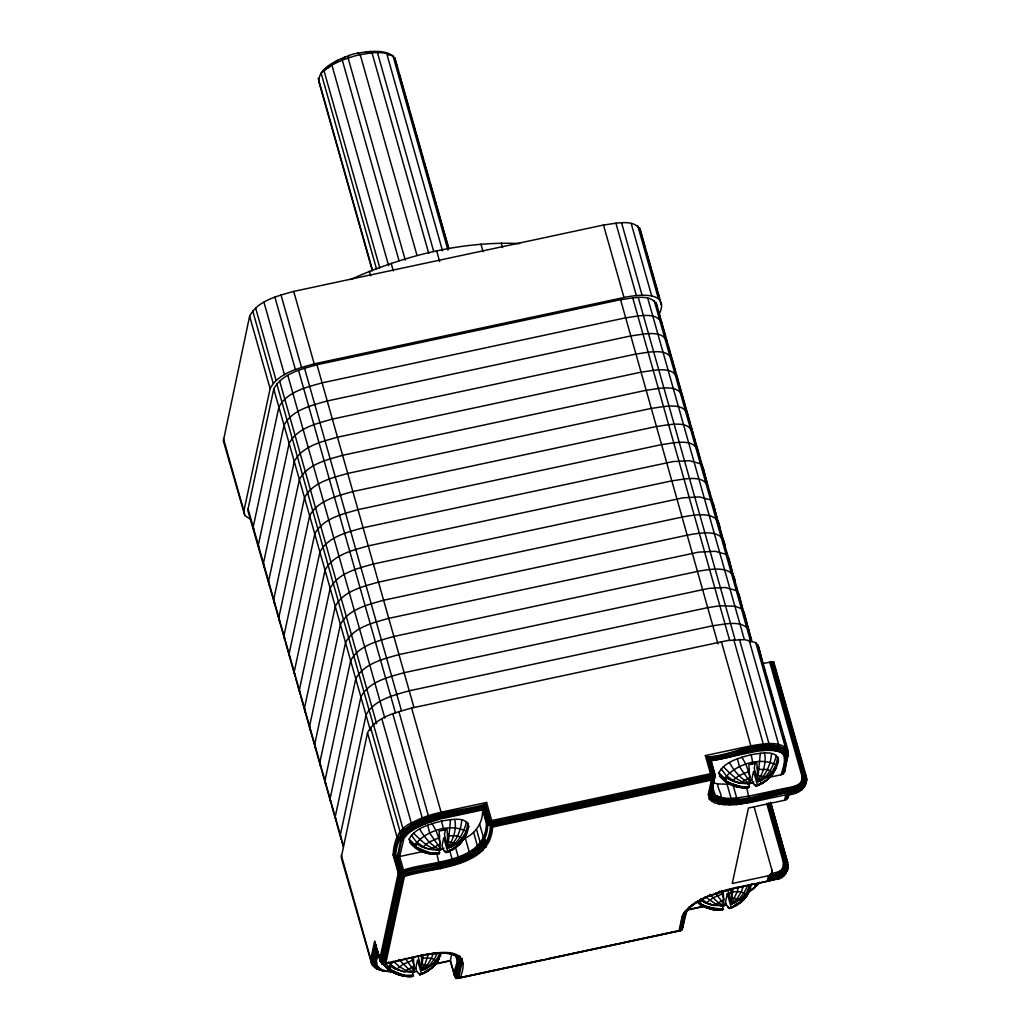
<?xml version="1.0" encoding="UTF-8"?>
<svg xmlns="http://www.w3.org/2000/svg" width="1030" height="1030" viewBox="0 0 1030 1030"><rect width="100%" height="100%" fill="white"/><g stroke="black" fill="none" stroke-linecap="round" stroke-linejoin="round"><path stroke-width="1.5" d="M640.712 232.368C637.428 217.369 614.498 223.819 603.49 225.029L293.717 291.4C277.894 295.906 257.822 300.412 249.621 316.171L223.356 440.904L244.818 515.502L249.633 518.734M659.2 314.24C670.903 290.177 636.501 294.786 624 297.49L314.214 363.86C298.404 368.367 278.332 372.873 270.118 388.632L243.891 510.957L244.818 515.502M657.037 306.889C653.831 292.185 631.351 298.507 620.562 299.691L316.983 364.749C301.481 369.152 281.808 373.568 273.761 389.018L248.063 508.897L248.024 511.253L269.474 585.8L268.572 581.358L294.271 461.479C302.318 446.029 321.991 441.613 337.492 437.209L641.072 372.152C651.848 370.967 674.328 364.646 677.547 379.349L676.259 374.817M395.649 61.646C392.675 46.736 364.543 51.835 353.187 54.024C341.046 58.465 316.828 67.079 319.081 82.555L372.358 270.851M762.934 664.324L758.647 646.608L755.737 642.669L744.626 639.617L727.708 640.506L411.614 708.048C395.79 712.541 375.718 717.047 367.504 732.806L341.239 857.552L371.688 963.835C375.422 970.595 384.435 971.496 391.4 971.612L383.739 970.839M378.448 955.492C371.882 966.732 382.632 972.05 392.224 971.161M445.823 851.141L446.119 852.557L447.599 851.244L443.763 837.686L441.999 845.913L442.861 848.965L446.119 852.557C457.706 848.875 466.745 838.446 468.714 826.408C466.32 815.412 449.505 820.138 441.445 821.026C429.845 824.322 415.142 827.618 409.116 839.18C412.18 850.407 428.145 855.299 438.947 853.999L439.604 852.956L438.754 849.943M462.29 958.415L461.492 959.406L459.007 958.904L456.277 955.467C460.526 962.625 450.033 971.921 456.2 978.384L460.294 977.637C479.491 929.163 394.542 965.947 381.769 963.707L379.735 959.458L398.25 873.054L393.125 854.939C393.769 841.806 398.301 828.352 411.331 823.073C420.626 817.962 430.746 814.498 441.085 812.207L486.585 802.46L491.709 820.575L489.07 825.069L492.585 827.013L711.357 780.135L714.202 777.534L714.923 774.56L712.219 787.139M672.423 361.234C669.204 346.531 646.724 352.852 635.948 354.037L332.368 419.094C316.854 423.497 297.194 427.914 289.147 443.364L263.448 563.243L264.35 567.697M687.795 415.579C684.577 400.876 662.11 407.198 651.321 408.382L347.741 473.427C332.239 477.843 312.566 482.259 304.52 497.709L278.821 617.588L279.722 622.03M698.044 451.81C694.838 437.106 672.358 443.428 661.569 444.612L357.989 509.657C342.488 514.073 322.815 518.489 314.768 533.939L289.07 653.818L289.984 658.26M708.292 488.04C705.087 473.337 682.607 479.658 671.83 480.843L368.238 545.887C352.736 550.303 333.076 554.719 325.029 570.169L299.318 690.049L300.232 694.49L295.533 677.894M711.357 780.135L708.331 794.272L709.361 799.357L714.756 802.975L723.961 804.791L736.102 804.623L749.969 802.499L795.469 792.74L795.392 790.062L794.606 786.302L749.106 796.048C737.428 797.735 722.777 801.495 712.812 793.242L711.524 788.723M711.846 791.117L711.885 788.71L712.387 795.031L709.361 799.357M753.818 784.474L755.608 784.77L755.891 786.186L757.372 784.873L753.535 771.316L751.771 779.53L752.634 782.594L755.891 786.186C767.492 782.504 776.53 772.062 778.5 760.024C776.092 749.029 759.29 753.754 751.218 754.642C739.63 757.938 724.914 761.247 718.901 772.796C721.953 784.023 737.931 788.929 748.733 787.615L749.389 786.585L748.54 783.573M768.612 777.457L781.075 774.792C783.392 766.899 789.379 751.913 776.169 750.986C768.045 749.595 759.741 750.664 751.733 752.273L711.073 760.977L709.567 758.608L705.357 755.582L710.481 773.697L714.691 776.723L711.37 792.212L711.885 796.216C735.51 812.606 770.698 790.37 795.392 790.062C802.087 788.787 807.005 781.693 805.022 774.998L772.989 661.788L762.419 663.513M786.508 760.475L788.117 750.767L757.681 644.471M766.745 803.439L783.199 861.569L783.302 865.908A10.043 9.257 12.1 0 1 780.199 870.775L778.95 871.625L780.392 878.23L731.12 889.263L708.679 896.319C729.845 886.457 753.934 885.221 776.285 879.169C780.38 879.723 790.486 872.925 783.276 869.281L784.422 866.797L784.667 861.35L768.226 803.207M394.464 968.573L403.966 971.741L414.06 972.14L413.468 957.9L412.464 960.333L414.176 966.011L403.966 971.741L394.464 968.573L390.28 966.101C388.246 974.123 406.927 977.637 412.721 976.324L413.378 975.294L412.528 972.281M439.887 955.467C435.844 962.175 429.665 968.02 422.043 970.427L421.463 956.188L422.892 958.093L422.158 964.299L430.785 965.998L437.505 959.355L439.887 955.467C438.149 964.994 428.467 971.741 419.892 974.895L416.635 971.303L415.772 968.239L417.536 960.024L421.373 973.582L419.892 974.895L419.596 973.479M415.824 846.918L431.248 853.51L439.604 852.956L433.128 854.14L423.935 852.286L415.824 846.918L416.506 843.763C423.42 848.437 431.969 850.651 440.286 849.802L439.076 831.081L447.059 829.369L448.269 848.089C455.827 845.591 462.419 840.223 466.114 833.128L465.805 835.356M704.237 902.203L713.739 905.37L723.833 905.756L723.253 891.529L722.236 893.95L723.948 899.628L713.739 905.37L704.237 902.203L700.052 899.718C698.018 907.752 716.713 911.267 722.506 909.954L723.163 908.911L721.888 904.392M744.124 896.628L747.278 892.971L740.557 899.628L731.828 904.044L731.236 889.817L732.678 891.71L731.944 897.915L740.557 899.628L747.278 892.984L749.66 889.083C747.922 898.611 738.24 905.37 729.665 908.512L726.408 904.919L725.545 901.868L727.309 893.641L730.283 893.01M725.609 780.534A32.806 30.218 12.1 0 0 739.283 786.186L741.034 787.126L749.389 786.585L742.913 787.77L733.721 785.916L725.609 780.534L726.279 777.38C733.206 782.066 741.742 784.268 750.059 783.431L748.849 764.711L756.844 762.998L758.054 781.719C765.612 779.208 772.204 773.839 775.886 766.758L775.59 768.985M423.06 954.977L422.892 958.093L431.493 958.209L435.948 960.668L439.99 953.613L439.707 957.076M732.832 888.607L732.678 891.71L741.278 891.838L745.733 894.285L750.381 884.5M747.497 892.431L747.046 893.023L753.793 888.594L759.599 882.285L752.969 889.032L757.372 883.38M754.784 886.959L754.874 885.864M450.535 819.623L448.385 841.961L457.011 843.673L463.732 837.03L466.114 833.128M760.307 753.252L758.17 775.59L766.784 777.29L773.504 770.646L770.35 774.303M492.585 827.013C490.486 868.908 432.188 866.964 404.378 876.543L385.851 962.947L381.769 963.707L400.863 874.599L403.502 870.105L399.666 856.522L404.018 838.163L408.382 833.206L415.734 828.21L425.364 823.665L441.999 818.284L441.085 812.207L411.614 708.048M440.196 868.869L436.759 853.368M751.733 752.273L750.857 745.823L721.386 641.664M749.969 802.499L746.544 786.997M679.066 930.76L682.105 916.61L685.143 914.55L685.658 911.048C680.817 914.975 686.791 929.755 679.066 930.76L460.294 977.637M712.039 790.165L710.932 792.804L708.331 794.272M781.075 774.792L783.135 773.826A5.021 4.622 12.1 0 0 784.693 771.393L785.89 763.385M784.512 758.737L787.564 756.677L788.079 753.175M772.062 872.346L771.045 874.264L768.444 875.745L767.273 881.217L770.607 877.805L772.14 870.891L754.05 806.709M768.444 875.745L732.266 883.495L748.437 808.048L785.362 800.078L787.667 798.237L788.864 793.744M770.633 802.241L787.512 861.904L787.602 869.655L785.839 873.376L784.538 873.595M794.606 786.302L798.714 784.371A10.043 9.257 12.1 0 0 801.829 779.517L801.713 775.178L769.68 661.955M772.989 661.788L773.775 662.071L806.039 775.513C809.799 787.499 796.345 795.675 785.787 794.825L784.615 800.297M461.775 819.957C460.989 830.605 456.496 841.085 448.269 848.089L444.432 834.545L445.604 829.06M771.56 753.574C770.762 764.234 766.281 774.715 758.054 781.719L754.217 768.161L755.389 762.676M370.568 727.425L400.039 831.583L397.619 838.317L393.885 855.698L399.009 873.813L380.237 961.389L374.611 941.343L370.761 959.303L371.688 963.835L375.705 968.187L383.199 970.981L385.22 970.556M376.645 945.592L375.525 944.15L371.869 961.248L372.538 965.226L377.688 966.797M376.323 947.098L373.079 962.2L373.555 965.921M377.392 949.467L374.547 962.78L374.753 966.333L377.791 969.166L384.216 970.93M377.843 951.154L375.319 962.896L376.027 966.423L378.976 969.166L379.401 968.38M384.164 963.629L402.949 876.054C431.235 866.32 489.443 869.037 491.143 826.524L712.915 779.002L709.76 793.731L710.069 798.057C733.656 815.142 770.865 792.199 795.533 791.928L799.125 790.847L804.572 785.993L801.804 782.89L802.937 780.405L803.194 774.946L771.161 661.724M451.668 954.269L450.303 960.784L455.093 976.955L458.311 961.943L457.99 958.196L453.96 954.244L459.007 958.904L459.522 962.896L456.2 978.384L471.869 975.037M462.637 839.321C474.817 834.48 483.006 823.446 482.606 809.928L486.585 802.46M441.96 818.644L482.606 809.928L486.456 823.524C485.233 863.616 429.356 860.81 403.502 870.105M458.608 978.32L461.762 963.591L461.492 959.406L457.964 956.136L448.861 953.175L456.779 956.123L460.114 956.394M680.379 930.798C680.058 912.026 693.486 902.061 709.271 895.649L698.147 901.044L688.812 907.391L683.263 913.674L682.105 916.61M619.146 943.48L681.821 930.051L685.143 914.55L687.963 908.924L685.71 913.211M682.491 928.223L686.971 910.134M782.504 774.251L785.954 758.196L785.272 754.797C763.23 740.583 734.12 759.419 710.906 760.217L715.206 775.423L711.936 790.885L712.387 795.031C735.845 811.344 770.607 788.568 795.134 788.568C801.379 787.911 806.104 780.894 803.876 774.908L771.831 661.698M783.135 773.826L786.572 757.771L786.302 753.986L787.577 751.784L787.152 748.643C777.174 740.39 762.535 744.149 750.857 745.823L705.357 755.582M784.693 771.393L788.233 754.617L787.757 750.535C764.402 734.609 731.776 756.664 707.237 756.754L712.361 774.869L490.589 822.378L485.465 804.263C457.101 812.593 422.184 811.447 399.743 833.669L402.653 836.193L405.794 835.716M769.874 875.191L768.831 880.083L780.598 877.238M786.045 799.756L787.1 794.864L788.851 793.667M770.504 874.779L769.513 879.388C778.809 879.272 790.074 872.307 787.281 861.685L770.839 803.555M786.675 799.332L787.667 794.722M768.895 803.168L785.349 861.312C788.414 870.041 779.041 876.247 771.251 876.118L771.998 870.17M771.496 873.685L770.607 877.805C779.221 877.766 789.315 871.058 786.495 861.402L770.054 803.258M787.667 798.237L788.555 794.117M772.165 871.625L771.38 875.281L779.131 872.989L783.276 869.281M788.233 796.898L789.044 793.126M428.274 954.707L424.746 964.762L422.158 969.114M738.394 886.766L737.364 891.465L731.931 902.731M468.045 823.086L466.217 831.274L462.174 838.33L457.719 835.884L449.119 835.755L447.69 833.862L448.14 838.227M777.817 756.702L775.989 764.904L771.946 771.959L767.505 769.5L758.904 769.384L757.462 767.479L757.925 771.843M729.665 908.512L731.146 907.198C740.004 904.585 748.269 897.272 749.686 887.86M700.22 899.319L699.55 900.748L688.812 907.391M440.299 956.059L441.175 953.123M751.836 883.83L748.643 892.508M781.989 753.149L785.208 746.827L755.737 642.669M466.616 821.76C464.015 831.596 459.277 841.381 450.612 847.226M776.401 755.376C773.8 765.226 769.05 775.011 760.385 780.843M752.17 764.363L752.711 762.689L751.218 754.642M348.951 55.298L348.076 57.963L405.279 260.139M421.669 955.274L383.327 963.784L402.228 875.655C430.385 865.96 488.297 868.187 490.422 826.124L713.597 778.294L710.378 793.306L711.099 797.246C734.39 813.816 771.264 791.916 795.521 791.388C802.705 792.482 812.207 773.375 801.713 775.178M795.469 792.74L794.606 792.431M433.36 953.059L431.493 958.209L427.321 965.007L422.043 970.427L418.206 956.87M743.145 886.675L741.278 891.838L737.107 898.624L731.828 904.044L727.991 890.499M467.955 828.326L468.714 826.408M691.941 905.743L692.933 904.108M777.74 761.942L778.5 760.024M439.694 835.575L438.69 837.995L440.402 843.673L432.381 848.244L430.192 849.415L420.691 846.248M749.48 769.191L748.462 771.612L750.175 777.302L742.154 781.873L739.965 783.032L730.463 779.865M800.889 789.727L803.825 787.19L806.065 782.723L806.58 779.169L804.494 777.933L802.035 778.075M801.829 779.517L806.065 782.723L803.825 787.19M437.338 952.956L434.351 959.175L429.201 965.638L424.386 969.552M712.812 793.242L712.554 793.795C735.896 809.709 770.659 788.285 794.98 787.796L800.001 785.002L801.804 782.89M460.423 842.18L458.865 844.806L451.951 850.111L447.599 851.244C456.342 848.926 462.895 841.806 466.526 833.721L466.217 831.274C450.393 822.828 425.545 830.721 414.974 844.78L415.283 847.226L419.764 849.943M479.581 824.077L483.688 838.356L485.748 840.557C468.032 867.762 428.403 865.908 400.863 874.599L398.25 873.054M768.638 778.435L761.736 783.727L757.372 784.873C766.127 782.543 772.667 775.423 776.311 767.35L775.989 764.904C760.166 756.458 735.33 764.35 724.747 778.397L725.056 780.843L727.116 782.749L730.759 783.985M805.769 780.598L806.644 779.671M787.255 867.003L788.13 866.063M749.492 890.705L749.763 887.229L747.716 885.337L744.124 892.804L738.986 899.267L734.158 903.181M743.982 898.134L742.411 900.761L734.416 905.254M448.372 846.776C453.535 838.742 456.895 828.97 454.694 819.404M758.157 780.405C763.307 772.371 766.668 762.599 764.479 753.033M449.93 850.368L459.895 843.827L465.431 836.283M432.639 967.144L425.725 972.436L421.373 973.582C429.137 971.47 435.368 965.574 439.205 958.621M328.66 67.787L331.969 64.027M382.594 962.651L381.769 963.707M457.024 977.328L456.2 978.384L454.488 972.346M344.87 56.792L342.269 60.088L331.866 64.993L323.909 70.388L379.812 267.942M760.642 782.929L758.801 785.156L757.063 785.478M782.375 876.118L785.311 873.595L787.602 869.655L788.066 865.573L785.98 864.325L783.508 864.466M786.096 872.964L783.019 876.273M460.565 840.673L463.719 837.017M434.338 963.011L437.493 959.355M769.668 777.444L772.822 773.8L766.114 780.444L759.715 783.997M743.441 899.782L746.596 896.126L739.888 902.769L733.489 906.336M459.895 843.827L463.049 840.171M433.669 966.153L436.823 962.509M731.261 889.263L717.202 892.778L731.261 889.263L730.592 888.568M687.499 909.941L684.165 915.644L680.946 930.657L457.771 978.474L460.989 963.462L460.204 959.316L454.706 955.145M463.024 838.549L465.084 836.553M436.797 960.887L438.857 958.879C435.703 965.187 430.154 969.977 423.703 972.706M772.796 772.178L774.869 770.17M692.572 905.035L686.765 910.765L685.787 911.344L685.517 910.584M752.969 889.032L759.149 883.302M719.725 892.276L719.648 891.13M738.858 903.104L735.51 906.065L731.146 907.198L727.309 893.641M337.557 60.242L331.866 64.993L388.632 265.624M461.273 862.483L462.882 861.144L460.513 857.14L458.157 856.728L455.595 847.664M330.012 65.946L321.115 73.104L376.568 269.113M776.169 750.986L778.423 748.179L778.603 744.368L749.132 640.209M718.927 804.121C725.442 799.023 717.768 789.971 717.511 783.92L713.777 782.903M749.673 890.847L753.007 888.324M430.733 821.708L442.012 817.833L482.916 809.065L487.216 824.27C485.426 864.904 429.317 862.471 402.382 871.921L398.082 856.715L401.546 840.557L403.889 836.515L408.344 832.189L414.884 827.901L432.317 820.55L430.798 816.236L428.351 815.683L398.88 711.524M780.495 877.393L786.045 872.384L787.551 869.114L783.302 865.908M694.156 903.31L696.576 901.714M749.801 890.911L754.424 887.886M755.608 885.813L758.402 884.126M698.147 901.044L710.378 895.276M425.751 971.097L429.085 969.475M778.95 871.625L771.238 873.736M350.419 279.529C403.335 255.916 461.389 240.853 519.661 243.582M438.973 850.175L444.046 848.154M748.746 783.804L753.818 781.783M449.711 953.78L452.724 953.638M482.838 850.381L480.444 851.269L476.723 848.038L477.431 845.9L473.581 832.317M416.635 971.303L411.961 972.668M726.408 904.919L721.747 906.284M795.147 793.126L799.1 791.478L797.465 785.221M736.102 804.623L738.716 803.709L738.974 799.01L736.708 797.967L733.283 785.89M777.38 878.783L780.045 878.281L783.701 875.77L782.285 872.41L780.199 870.775M767.659 750.329L769.912 749.608L770.968 744.87L768.947 743.621L739.476 639.463M801.546 789.868L804.572 785.993M726.163 904.314L722.12 905.383L723.292 905.949M439.308 853.574C433.167 855.08 426.356 853.574 420.974 850.355M749.08 787.19L745.488 788.014L741.729 787.435M421.013 955.299L435.548 953.136M413.082 975.899L409.489 976.723L404.468 975.964M722.854 909.529C717.176 910.906 710.751 909.773 705.692 906.889M491.709 820.575L710.481 773.697M486.456 823.524L489.07 825.069L714.691 776.723L709.567 758.608C733.141 758.235 764.659 737.699 787.087 752.956L787.564 756.677M414.961 843.866L417.935 843.222M749.119 780.109L751.771 779.53M424.579 851.179L398.88 856.651L395.044 856.278L393.125 854.939M434.686 963.9L450.316 960.552L454.668 976.08L457.835 961.351L457.204 957.256M687.615 909.593L705.37 905.911M413.107 968.818L415.772 968.239M434.634 964.247L450.522 960.81M686.225 910.34L705.383 906.207M474.997 974.367L543.943 959.587M547.072 958.917L616.017 944.15M447.29 851.862L449.016 851.527M730.837 907.816L732.575 907.494M421.064 974.187L422.789 973.865M783.199 861.569L787.512 861.904A5.021 1.751 -15.8 0 1 787.499 862.754M422.545 955.042L437.377 953.226M403.103 840.467L399.305 839.875L396.988 836.978L367.504 732.806M489.546 841.15L485.748 840.557M376.877 962.793L373.079 962.2L370.761 959.303L341.278 855.145M463.32 963.488C458.672 964.582 456.071 959.342 455.917 955.467M425.364 823.665L423.06 823.923L420.691 819.919L422.248 817.91L392.778 713.751M431.776 953.523L432.845 953.754M441.909 952.802L451.719 954.025M454.449 864.981L451.835 865.174L450.715 862.11L450.329 860.861L452.054 858.956L449.492 849.892M699.383 902.872A32.806 30.218 12.1 0 0 713.056 908.524L714.807 909.464L723.163 908.911L716.687 910.095C709.58 908.602 701.881 907.391 696.808 901.546M389.598 969.243L405.022 975.835L413.378 975.294L406.902 976.479C397.786 975.153 387.769 971.612 382.864 963.269M717.511 783.92L732.858 784.371M430.695 853.625L435.381 853.381L438.136 854.269L437.184 853.806M432.317 953.806L443.145 953.214M711.537 801.366L714.524 800.426L715.799 796.808L712.193 785.993M746.853 786.753C736.836 786.881 726.575 783.495 719.584 776.118M437.081 853.123C427.051 853.265 416.802 849.879 409.798 842.501M720.627 909.091L705.885 906.76L698.829 903.181L698.52 900.735L699.885 901.34M410.854 975.462C400.825 975.59 390.576 972.204 383.572 964.827M783.701 754.745L786.302 753.986C763.848 739.244 734.287 759.226 710.597 759.728L715.155 775.873M740.467 787.255L736.566 786.881L731.918 784.564M403.168 975.835C398.211 974.947 393.009 972.642 389.057 969.552L388.748 967.106L393.293 961.273L399.421 966.655L406.155 970.582L411.524 972.307M369.564 51.5L386.623 53.264L442.527 250.805M388.233 54.873L392.919 55.607L447.934 250.071M365.753 51.706L372.01 52.839L377.418 52.543L433.759 251.642M739.283 786.186L729.794 783.019M713.056 908.524L703.567 905.357M404.378 876.543L400.863 874.599L395.739 856.484C396.202 812.709 456.213 817.292 483.946 806.954L489.07 825.069M376.027 52.002L378.525 52.685M681.821 930.051L680.199 929.511M377.791 969.166L371.74 964.286L371.392 960.655L375.113 943.274L374.611 941.343M747.523 783.598C737.532 781.371 730.347 773.633 723.292 766.758M721.309 905.937L715.927 904.198L705.112 896.692M437.75 849.982C427.759 847.742 420.562 840.004 413.519 833.141M409.155 975.706L411.91 976.595L410.957 976.144M704.533 906.31L700.889 905.074L698.829 903.181M390.602 971.689L389.121 970.827M415.734 828.21L413.146 826.446L411.331 823.073L381.847 718.901M473.491 856.715L469.526 852.763L465.238 837.982M762.651 750.587L761.286 750.059L761.543 745.36L763.256 743.918L733.785 639.759M420.021 849.402L424.759 851.359M390.1 967.711L383.868 962.445M412.348 971.766L413.519 972.333M798.714 784.371L800.812 786.019L802.216 789.366L798.083 791.632M746.956 787.435L747.909 787.886M721 777.444L723.111 778.5M411.228 843.815L413.326 844.87M385.001 966.153L387.1 967.209M729.742 804.958L728.416 804.25L729.472 799.512L731.017 798.263L727.18 784.68M723.833 905.756L718.283 902.666L709.67 894.323M440.286 849.802C431.145 845.604 424.553 837.532 419.635 828.983M414.06 972.14L408.498 969.037L398.868 959.497M357.462 52.981L360.204 54.654L372.01 52.839L428.776 253.47M701.095 898.701L706.773 902.641L712.76 897.954L722.236 893.95L721.232 891.092M773.775 662.071L774.006 662.29A5.021 1.751 -15.8 0 1 773.994 663.14M805.808 775.294L806.039 775.513A5.021 1.751 -15.8 0 1 806.027 776.363M718.901 772.796L725.97 779.607M409.116 839.18L416.197 845.991M727.592 906.812L728.725 908.048M444.046 850.844L445.166 852.093M750.175 782.118L739.527 766.822L737.416 758.827M723.948 904.443L715.644 893.139M440.389 848.488L429.755 833.193L427.643 825.197M414.163 970.827L405.086 958.183M443.943 830.412L441.445 821.026M721.142 768.844L726.189 775.577L733 780.302L738.986 775.616L748.462 771.612L745.965 764.466L741.896 757.192M411.356 835.227L416.416 841.948L423.214 846.686L429.201 841.986L438.69 837.995L436.179 830.85L432.111 823.575M388.503 962.046L390.19 964.286L396.988 969.011L402.975 964.325L412.464 960.333L411.459 957.462M729.407 762.612C734.326 771.161 740.918 779.234 750.059 783.431L749.209 780.418M749.338 630.605C741.755 619.197 724.219 624.45 712.837 625.764L409.245 690.808C393.743 695.224 374.083 699.64 366.036 715.077L340.325 834.97L341.239 839.411L336.54 822.803M254.101 531.467L253.187 527.012L278.898 407.133C286.932 391.683 306.605 387.267 322.107 382.864L625.699 317.807C636.476 316.622 658.955 310.3 662.161 325.004L660.887 320.472M259.225 549.582L258.311 545.128L284.023 425.248C292.069 409.798 311.73 405.382 327.231 400.979L630.823 335.922C641.6 334.737 664.08 328.416 667.285 343.119L666.011 338.587M274.598 603.915L273.697 599.473L299.395 479.594C307.442 464.144 327.115 459.728 342.617 455.312L646.196 390.267C656.973 389.083 679.452 382.761 682.671 397.464L678.397 382.375M305.356 712.606L304.455 708.164L330.154 588.285C338.201 572.835 357.861 568.418 373.375 564.002L683.148 497.812L699.731 496.949L710.61 499.936L713.455 503.799L717.691 521.244M486.134 847.188L485.774 846.119L480.366 843.055L476.53 829.459M774.187 665.007L781.538 691.014M782.401 694.066L794.967 738.446M795.83 741.497L803.194 767.505M804.057 770.569L805.782 776.684M639.785 227.836L660.282 300.297M641.149 233.913L644.638 246.247M646.377 252.414L647.69 257.036M648.565 260.127L650.741 267.826M651.617 270.916L656.857 289.417M657.719 292.494L659.033 297.116M659.908 300.206L661.208 304.829M763.809 667.389L765.11 671.985M765.972 675.049L768.135 682.71M769.874 688.838L776.375 711.82M777.238 714.872L778.538 719.468M779.414 722.532L781.577 730.193M783.315 736.321L786.778 748.578M637.84 226.034L658.35 298.494M656.136 302.447L751.81 640.596M658.749 312.927L660.024 317.459M662.599 326.51L665.161 335.574M668.148 346.144L675.41 371.804M683.521 400.49L684.808 405.009M685.658 408.035L689.933 423.124M690.782 426.15L692.92 433.694C689.714 418.991 667.234 425.313 656.445 426.497L352.865 491.542C337.364 495.958 317.691 500.374 309.644 515.824L283.945 635.703L284.859 640.145L269.899 587.319M693.769 436.72L695.057 441.239M695.907 444.265L700.181 459.354M701.031 462.38L702.318 466.912M707.443 485.027L703.207 467.569L700.361 463.706L689.482 460.719L672.886 461.582L363.114 527.772C347.612 532.188 327.939 536.604 319.905 552.054L294.194 671.933L295.108 676.375L285.284 641.664M709.155 491.053L710.43 495.585M711.292 498.61L712.567 503.129M719.828 528.802C719.713 509.773 694.413 514.858 682.079 517.073L378.499 582.117C362.998 586.534 343.325 590.95 335.278 606.4L309.579 726.279L310.481 730.721L300.657 696.01M720.691 531.815L723.253 540.879M724.953 546.917C724.837 527.888 699.537 532.974 687.203 535.188L383.623 600.233C368.122 604.649 348.449 609.065 340.402 624.515L314.704 744.394L315.605 748.836L310.906 732.24M726.665 552.956L727.952 557.475M733.077 575.59L728.841 558.144L725.995 554.282L715.103 551.295L698.52 552.157L388.748 618.348C373.246 622.764 353.573 627.18 345.526 642.63L319.828 762.509L320.729 766.951L316.03 750.355M735.214 583.147C735.098 564.118 709.799 569.204 697.452 571.418L393.872 636.463C378.37 640.879 358.698 645.295 350.651 660.732L324.952 780.624L325.866 785.066L321.167 768.457M736.064 586.16L737.338 590.692M742.476 608.807L739.089 594.374L736.244 590.512L725.352 587.512L708.769 588.388L398.996 654.578C383.495 658.994 363.822 663.41 355.775 678.847L330.076 798.739L330.99 803.181L326.291 786.572M748.874 631.454L744.214 612.49L741.368 608.627L734.892 606.219L719.854 605.782L707.7 607.649L404.121 672.693C388.619 677.109 368.946 681.525 360.899 696.962L335.201 816.854L336.115 821.296L331.415 804.688M749.299 632.961L750.587 637.493M654.23 300.683L750.767 641.845M631.236 223.574L651.733 296.035M647.754 298.262L744.291 639.424M621.579 222.828L642.076 295.275M638.291 297.528L735.253 640.209M615.889 223.124L636.398 295.584M632.716 297.825L729.678 640.493M772.114 809.541L776.44 824.837M777.302 827.901L784.667 853.909M785.53 856.973L787.268 863.089M603.49 225.029L624 297.49M620.562 299.691L717.962 643.879M748.128 889.186L748.99 892.238M501.237 243.041L502.524 247.573M480.92 244.11L483.057 251.668M394.76 57.32L448.913 248.694M396.087 63.191L397.387 67.813M399.138 73.993L403.502 89.43M404.378 92.507L408.743 107.944M410.494 114.111L411.807 118.746M412.682 121.836L414.858 129.548M415.734 132.638L420.974 151.153M421.849 154.243L423.163 158.878M424.038 161.955L429.278 180.482M430.141 183.572L434.518 198.996M435.381 202.086L440.621 220.613M441.497 223.69L448.05 246.84M436.656 250.921L439.643 261.491M416.97 255.286L360.204 54.654L354.101 56.135L342.269 60.088L399.035 260.719M391.181 263.345L393.318 270.89M318.206 78.241L372.358 269.615M369.397 271.302L370.671 275.821M316.983 364.749L413.944 707.417M293.717 291.4L314.214 363.86M304.507 368.148L401.468 710.829M280.984 294.876L301.481 367.337M298.533 370.337L395.494 713.005M274.881 297.103L295.391 369.564M287.821 375.384L384.782 718.065M263.963 302.266L284.46 374.727M279.645 380.946L376.607 723.614M255.607 307.931L276.117 380.392M373.504 724.579L402.975 828.738L404.623 828.957L408.382 833.206M276.761 383.739L373.298 724.901M252.672 310.79L273.169 383.237M273.761 389.018L370.298 730.18M249.621 316.171L270.118 388.632M379.207 954.643L380.482 959.175M375.525 944.15L380.662 962.265L399.55 874.135L394.426 856.02C395.185 811.511 456.573 815.747 484.924 805.19L490.048 823.305L713.224 775.487L708.099 757.372C732.214 756.754 764.595 736.308 787.577 751.784L788.13 755.338M248.063 508.897L343.325 845.54M341.664 840.918L343.376 846.956M223.394 438.51L243.891 510.957M776.079 872.706L777.019 878.333A5.021 0.863 77.9 0 1 776.762 879.517M805.975 777.843L806.374 780.161M787.461 864.247L787.847 866.552M731.236 889.817L731.699 894.182M788.311 795.456L788.336 796.177M739.965 783.032A32.806 30.218 12.1 0 1 726.279 777.38M752.634 782.581A21.926 20.201 12.1 0 1 747.934 783.959M713.739 905.37A32.806 30.218 12.1 0 1 700.052 899.718M442.861 848.965A21.926 20.201 12.1 0 1 438.162 850.342M400.76 840.441L397.284 856.702L401.842 872.835C429.291 863.153 486.688 866.706 487.757 824.592L483.186 808.46C457.075 817.588 417.601 813.945 400.76 840.441"/></g></svg>
